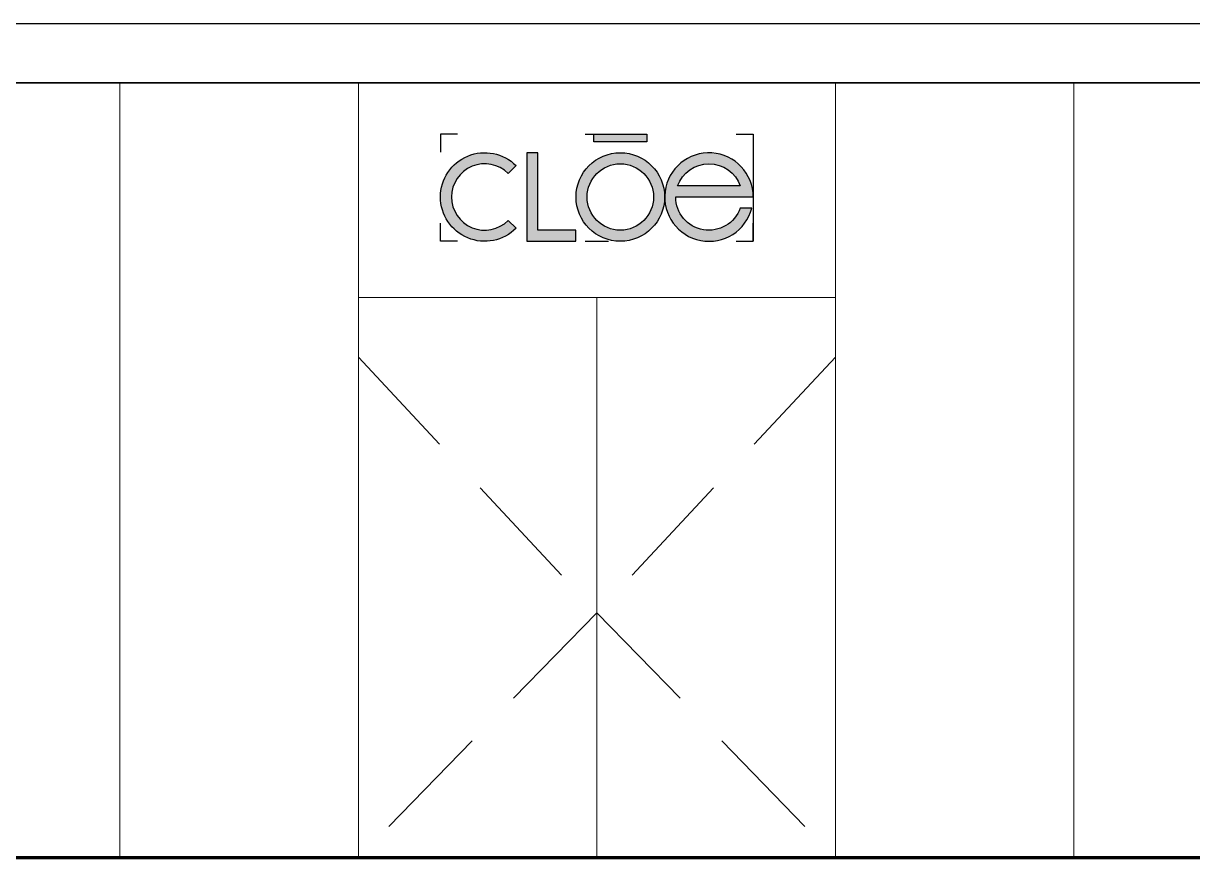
# Model space of a CAD drawing. Header units: metres. Extents: x 2876.2 to 2912.6, y 1279.6 to 1291.5.
# Drawn here: x 2902.838 to 2907.74, y 1288.019 to 1291.519 of the extents above; entities that cross this region are included whole.
import ezdxf

# ---------------------------------------------------------------- set-up
doc = ezdxf.new("R2010")
doc.units = ezdxf.units.M
doc.linetypes.add('DASHED', pattern=[0.75, 0.5, -0.25])
doc.layers.add('CRISTALES', color=142, linetype='Continuous', lineweight=5)
doc.layers.add('Fach 1', color=180, linetype='Continuous')
doc.layers.add('Hatch Muro', color=253, linetype='Continuous')

# ---------------------------------------------------------------- blocks, each defined once
blk = doc.blocks.new('ESPACIO')
at = {"color": 1}
for points in [[(-0.6009, 0.2316), (-0.675, 0.2316), (-0.675, 0.1539)], [(-0.05, 0.2316), (0.05, 0.2316)], [(0.6009, 0.2316), (0.675, 0.2316), (0.675, 0.1539)], [(-0.6009, -0.2316), (-0.675, -0.2316), (-0.675, -0.1539)], [(0.6009, -0.2316), (0.675, -0.2316), (0.675, -0.1539)], [(-0.05, -0.2316), (0.05, -0.2316)]]:
    blk.add_lwpolyline(points, dxfattribs=at)
blk = doc.blocks.new('A$C130E62D1')
at = {"layer": 'Hatch Muro', "true_color": 0xffffff}
h = blk.add_hatch(color=7, dxfattribs=at)
h.dxf.hatch_style = 1
h.paths.add_polyline_path([(0.2677, 0.2677), (0.2987, 0.2987, 2.414214), (0.2987, 0.0512), (0.2677, 0.0822, -2.414214)])
h.paths.add_polyline_path([(0.3849, 0.3499), (0.3411, 0.3499), (0.3411, 0), (0.5351, 0), (0.5351, 0.0437), (0.3849, 0.0437)])
h.paths.add_polyline_path([(0.8151, 0.3928), (0.8151, 0.4236), (0.6051, 0.4236), (0.6051, 0.3928)])
h.paths.add_polyline_path([(0.5351, 0.1749, 1), (0.885, 0.1749, 1)])
h.paths.add_polyline_path([(0.8413, 0.1749, -1), (0.5789, 0.1749, -1)], flags=16)
h.paths.add_polyline_path([(1.2294, 0.1312), (1.1837, 0.1312, -0.843039), (0.9288, 0.1749), (1.2349, 0.1749, 15.809221)])
h.paths.add_polyline_path([(1.1837, 0.2187), (0.9363, 0.2187, -0.707107)], flags=16)
blk.add_lwpolyline([(0.6051, 0.4236), (0.8151, 0.4236), (0.8151, 0.3928), (0.6051, 0.3928)], close=True)
at = {"flags": 128}
for points in [[(0.2677, 0.2677, 2.414214), (0.2677, 0.0822), (0.2987, 0.0512, -2.414214), (0.2987, 0.2987)], [(1.2294, 0.1312), (1.1837, 0.1312, -0.843039), (0.9288, 0.1749), (1.2349, 0.1749, 15.809221)], [(1.1837, 0.2187), (0.9363, 0.2187, -0.707107)]]:
    blk.add_lwpolyline(points, format="xyb", close=True, dxfattribs=at)
blk.add_lwpolyline([(0.3411, 0), (0.5351, 0), (0.5351, 0.0437), (0.3849, 0.0437), (0.3849, 0.3499), (0.3411, 0.3499)], close=True, dxfattribs=at)
for radius in [0.1749, 0.1312]:
    blk.add_circle((0.7101, 0.1749), radius)
at = {"color": 1, "xscale": 0.9147599999999999, "yscale": 0.9147599999999999, "zscale": 0.9147599999999999}
blk.add_blockref('ESPACIO', (0.6175, 0.2118), dxfattribs=at)

msp = doc.modelspace()

# ---------------------------------------------------------------- linework, layer by layer
msp.add_line((2905.8981, 1291.0548), (2905.8981, 1290.6048))
at = {"lineweight": 80}
msp.add_line((2894.7448, 1288.019), (2912.6428, 1288.019), dxfattribs=at)
at = {"color": 9, "linetype": 'DASHED', "true_color": 0xc7c8ca, "elevation": -0.0001}
for points in [[(2904.2423, 1290.119), (2905.2423, 1289.0456), (2904.2423, 1288.019)], [(2906.2423, 1290.119), (2905.2423, 1289.0456), (2906.2423, 1288.019)]]:
    msp.add_lwpolyline(points, dxfattribs=at)
at = {"layer": 'CRISTALES'}
for p, q in [((2903.2423, 1291.269, -0.0001), (2903.2423, 1288.019)), ((2904.2423, 1288.019, -0.0001), (2904.2423, 1291.269, -0.0001)), ((2906.2423, 1288.019, -0.0001), (2906.2423, 1291.269, -0.0001)), ((2907.2423, 1291.269, -0.0001), (2907.2423, 1288.019, -0.0001)), ((2904.2423, 1290.369, -0.0001), (2906.2423, 1290.369, -0.0001)), ((2905.2423, 1290.369), (2905.2423, 1288.019))]:
    msp.add_line(p, q, dxfattribs=at)
at = {"layer": 'Fach 1'}
for p, q in [((2900.2423, 1291.519, -0.0001), (2910.2422, 1291.519, -0.0001)), ((2900.2423, 1291.269, -0.0001), (2910.2422, 1291.269, -0.0001))]:
    msp.add_line(p, q, dxfattribs=at)
at = {"layer": 'Fach 1', "elevation": -0.0001}
msp.add_lwpolyline([(2900.2423, 1288.019), (2910.2422, 1288.019), (2910.2422, 1291.269), (2900.2423, 1291.269), (2900.2423, 1288.019)], dxfattribs=at)

# ---------------------------------------------------------------- block references
at = {"xscale": 1.062219585946963, "yscale": 1.062219585946963, "zscale": 1.062219585946963}
msp.add_blockref('A$C130E62D1', (2904.5864, 1290.6048), dxfattribs=at)

doc.saveas('drawing.dxf')
